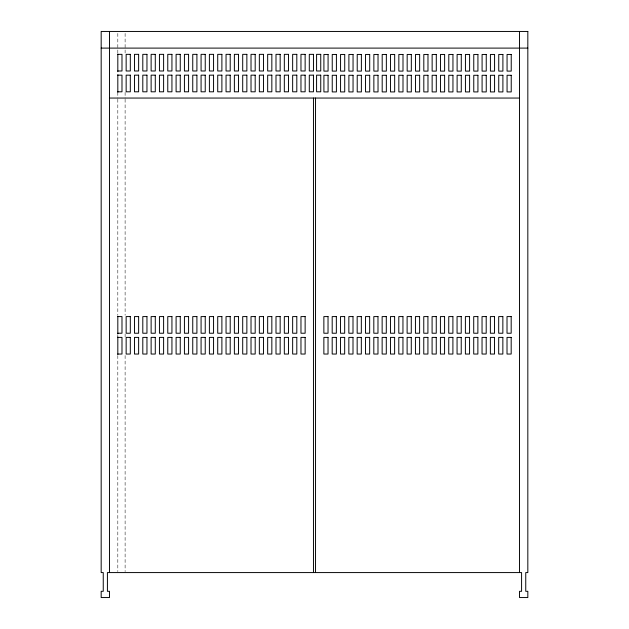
<?xml version="1.0" encoding="UTF-8"?>
<svg xmlns="http://www.w3.org/2000/svg" width="629" height="629" viewBox="0 0 629 629"><rect width="100%" height="100%" fill="white"/><g stroke="black" fill="none" stroke-linecap="round" stroke-linejoin="round"><path stroke-width="0.47" stroke-dasharray="3.15 2.36" d="M125.108 33.416L125.108 53.056M125.108 92.337L125.108 98.234M125.108 99.217L125.108 315.271M125.108 333.928L125.108 336.877M125.108 355.534L125.108 571.596M117.82 33.416L117.82 53.056M117.82 92.337L117.82 98.234M117.82 99.217L117.82 315.271M117.82 334.911L117.82 336.877M117.82 355.534L117.82 571.596"/><path stroke-width="0.94" d="M101.175 48.103L527.825 48.103M117.82 54.346L121.987 54.346L121.987 70.991L117.82 70.991M117.82 75.158L121.987 75.158L121.987 91.803L117.82 91.803M109.493 98.053L519.507 98.053M117.82 316.584L121.987 316.584L121.987 333.228L117.82 333.228M117.82 337.396L121.987 337.396L121.987 354.041L117.82 354.041M519.507 31.45L519.507 572.579M315.538 98.053L315.538 572.579M313.462 98.053L313.462 572.579M117.82 54.039L117.82 71.714M117.82 74.662L117.82 92.337M117.82 316.253L117.82 333.928M117.82 336.877L117.82 354.552M109.493 31.45L109.493 572.579M527.825 31.45L101.175 31.45L101.175 572.579L103.25 572.579L103.25 591.307L101.175 591.307L101.175 597.55L109.493 597.55L109.493 591.307L107.417 591.307L107.417 572.579L521.583 572.579L521.583 591.307L519.507 591.307L519.507 597.55L527.825 597.55L527.825 591.307L525.75 591.307L525.75 572.579L527.825 572.579L527.825 31.45M130.313 54.346L126.146 54.346L126.146 70.991L130.313 70.991L130.313 54.346M138.632 54.346L134.472 54.346L134.472 70.991L138.632 70.991L138.632 54.346M146.958 54.346L142.799 54.346L142.799 70.991L146.958 70.991L146.958 54.346M155.284 54.346L151.125 54.346L151.125 70.991L155.284 70.991L155.284 54.346M163.611 54.346L159.444 54.346L159.444 70.991L163.611 70.991L163.611 54.346M171.937 54.346L167.77 54.346L167.77 70.991L171.937 70.991L171.937 54.346M180.256 54.346L176.096 54.346L176.096 70.991L180.256 70.991L180.256 54.346M188.582 54.346L184.423 54.346L184.423 70.991L188.582 70.991L188.582 54.346M196.908 54.346L192.749 54.346L192.749 70.991L196.908 70.991L196.908 54.346M205.235 54.346L201.076 54.346L201.076 70.991L205.235 70.991L205.235 54.346M213.561 54.346L209.394 54.346L209.394 70.991L213.561 70.991L213.561 54.346M221.888 54.346L217.72 54.346L217.72 70.991L221.888 70.991L221.888 54.346M230.206 54.346L226.047 54.346L226.047 70.991L230.206 70.991L230.206 54.346M238.533 54.346L234.373 54.346L234.373 70.991L238.533 70.991L238.533 54.346M246.859 54.346L242.7 54.346L242.7 70.991L246.859 70.991L246.859 54.346M255.185 54.346L251.018 54.346L251.018 70.991L255.185 70.991L255.185 54.346M263.512 54.346L259.345 54.346L259.345 70.991L263.512 70.991L263.512 54.346M271.838 54.346L267.671 54.346L267.671 70.991L271.838 70.991L271.838 54.346M280.157 54.346L275.997 54.346L275.997 70.991L280.157 70.991L280.157 54.346M288.483 54.346L284.324 54.346L284.324 70.991L288.483 70.991L288.483 54.346M296.809 54.346L292.65 54.346L292.65 70.991L296.809 70.991L296.809 54.346M305.136 54.346L300.969 54.346L300.969 70.991L305.136 70.991L305.136 54.346M313.462 54.346L309.295 54.346L309.295 70.991L313.462 70.991L313.462 54.346M320.743 54.346L316.584 54.346L316.584 70.991L320.743 70.991L320.743 54.346M328.079 54.456L323.911 54.456L323.911 71.108L328.079 71.108L328.079 54.456M336.405 54.456L332.238 54.456L332.238 71.108L336.405 71.108L336.405 54.456M344.723 54.456L340.564 54.456L340.564 71.108L344.723 71.108L344.723 54.456M353.05 54.456L348.891 54.456L348.891 71.108L353.05 71.108L353.05 54.456M361.376 54.456L357.217 54.456L357.217 71.108L361.376 71.108L361.376 54.456M369.703 54.456L365.535 54.456L365.535 71.108L369.703 71.108L369.703 54.456M378.029 54.456L373.862 54.456L373.862 71.108L378.029 71.108L378.029 54.456M386.348 54.456L382.188 54.456L382.188 71.108L386.348 71.108L386.348 54.456M394.674 54.456L390.515 54.456L390.515 71.108L394.674 71.108L394.674 54.456M403 54.456L398.841 54.456L398.841 71.108L403 71.108L403 54.456M411.327 54.456L407.167 54.456L407.167 71.108L411.327 71.108L411.327 54.456M419.653 54.456L415.486 54.456L415.486 71.108L419.653 71.108L419.653 54.456M427.979 54.456L423.812 54.456L423.812 71.108L427.979 71.108L427.979 54.456M436.298 54.456L432.139 54.456L432.139 71.108L436.298 71.108L436.298 54.456M444.624 54.456L440.465 54.456L440.465 71.108L444.624 71.108L444.624 54.456M452.951 54.456L448.791 54.456L448.791 71.108L452.951 71.108L452.951 54.456M461.277 54.456L457.11 54.456L457.11 71.108L461.277 71.108L461.277 54.456M469.604 54.456L465.436 54.456L465.436 71.108L469.604 71.108L469.604 54.456M477.93 54.456L473.763 54.456L473.763 71.108L477.93 71.108L477.93 54.456M486.248 54.456L482.089 54.456L482.089 71.108L486.248 71.108L486.248 54.456M494.575 54.456L490.416 54.456L490.416 71.108L494.575 71.108L494.575 54.456M502.901 54.456L498.742 54.456L498.742 71.108L502.901 71.108L502.901 54.456M511.228 54.456L507.06 54.456L507.06 71.108L511.228 71.108L511.228 54.456M130.313 75.158L126.146 75.158L126.146 91.803L130.313 91.803L130.313 75.158M138.632 75.158L134.472 75.158L134.472 91.803L138.632 91.803L138.632 75.158M146.958 75.158L142.799 75.158L142.799 91.803L146.958 91.803L146.958 75.158M155.284 75.158L151.125 75.158L151.125 91.803L155.284 91.803L155.284 75.158M163.611 75.158L159.444 75.158L159.444 91.803L163.611 91.803L163.611 75.158M171.937 75.158L167.77 75.158L167.77 91.803L171.937 91.803L171.937 75.158M180.256 75.158L176.096 75.158L176.096 91.803L180.256 91.803L180.256 75.158M188.582 75.158L184.423 75.158L184.423 91.803L188.582 91.803L188.582 75.158M196.908 75.158L192.749 75.158L192.749 91.803L196.908 91.803L196.908 75.158M205.235 75.158L201.076 75.158L201.076 91.803L205.235 91.803L205.235 75.158M213.561 75.158L209.394 75.158L209.394 91.803L213.561 91.803L213.561 75.158M221.888 75.158L217.72 75.158L217.72 91.803L221.888 91.803L221.888 75.158M230.206 75.158L226.047 75.158L226.047 91.803L230.206 91.803L230.206 75.158M238.533 75.158L234.373 75.158L234.373 91.803L238.533 91.803L238.533 75.158M246.859 75.158L242.7 75.158L242.7 91.803L246.859 91.803L246.859 75.158M255.185 75.158L251.018 75.158L251.018 91.803L255.185 91.803L255.185 75.158M263.512 75.158L259.345 75.158L259.345 91.803L263.512 91.803L263.512 75.158M271.838 75.158L267.671 75.158L267.671 91.803L271.838 91.803L271.838 75.158M280.157 75.158L275.997 75.158L275.997 91.803L280.157 91.803L280.157 75.158M288.483 75.158L284.324 75.158L284.324 91.803L288.483 91.803L288.483 75.158M296.809 75.158L292.65 75.158L292.65 91.803L296.809 91.803L296.809 75.158M305.136 75.158L300.969 75.158L300.969 91.803L305.136 91.803L305.136 75.158M313.462 75.158L309.295 75.158L309.295 91.803L313.462 91.803L313.462 75.158M320.743 75.158L316.584 75.158L316.584 91.803L320.743 91.803L320.743 75.158M328.079 75.276L323.911 75.276L323.911 91.92L328.079 91.92L328.079 75.276M336.405 75.276L332.238 75.276L332.238 91.92L336.405 91.92L336.405 75.276M344.723 75.276L340.564 75.276L340.564 91.92L344.723 91.92L344.723 75.276M353.05 75.276L348.891 75.276L348.891 91.92L353.05 91.92L353.05 75.276M361.376 75.276L357.217 75.276L357.217 91.92L361.376 91.92L361.376 75.276M369.703 75.276L365.535 75.276L365.535 91.92L369.703 91.92L369.703 75.276M378.029 75.276L373.862 75.276L373.862 91.92L378.029 91.92L378.029 75.276M386.348 75.276L382.188 75.276L382.188 91.92L386.348 91.92L386.348 75.276M394.674 75.276L390.515 75.276L390.515 91.92L394.674 91.92L394.674 75.276M403 75.276L398.841 75.276L398.841 91.92L403 91.92L403 75.276M411.327 75.276L407.167 75.276L407.167 91.92L411.327 91.92L411.327 75.276M419.653 75.276L415.486 75.276L415.486 91.92L419.653 91.92L419.653 75.276M427.979 75.276L423.812 75.276L423.812 91.92L427.979 91.92L427.979 75.276M436.298 75.276L432.139 75.276L432.139 91.92L436.298 91.92L436.298 75.276M444.624 75.276L440.465 75.276L440.465 91.92L444.624 91.92L444.624 75.276M452.951 75.276L448.791 75.276L448.791 91.92L452.951 91.92L452.951 75.276M461.277 75.276L457.11 75.276L457.11 91.92L461.277 91.92L461.277 75.276M469.604 75.276L465.436 75.276L465.436 91.92L469.604 91.92L469.604 75.276M477.93 75.276L473.763 75.276L473.763 91.92L477.93 91.92L477.93 75.276M486.248 75.276L482.089 75.276L482.089 91.92L486.248 91.92L486.248 75.276M494.575 75.276L490.416 75.276L490.416 91.92L494.575 91.92L494.575 75.276M502.901 75.276L498.742 75.276L498.742 91.92L502.901 91.92L502.901 75.276M511.228 75.276L507.06 75.276L507.06 91.92L511.228 91.92L511.228 75.276M130.313 316.584L126.146 316.584L126.146 333.228L130.313 333.228L130.313 316.584M138.632 316.584L134.472 316.584L134.472 333.228L138.632 333.228L138.632 316.584M146.958 316.584L142.799 316.584L142.799 333.228L146.958 333.228L146.958 316.584M155.284 316.584L151.125 316.584L151.125 333.228L155.284 333.228L155.284 316.584M163.611 316.584L159.444 316.584L159.444 333.228L163.611 333.228L163.611 316.584M171.937 316.584L167.77 316.584L167.77 333.228L171.937 333.228L171.937 316.584M180.256 316.584L176.096 316.584L176.096 333.228L180.256 333.228L180.256 316.584M188.582 316.584L184.423 316.584L184.423 333.228L188.582 333.228L188.582 316.584M196.908 316.584L192.749 316.584L192.749 333.228L196.908 333.228L196.908 316.584M205.235 316.584L201.076 316.584L201.076 333.228L205.235 333.228L205.235 316.584M213.561 316.584L209.394 316.584L209.394 333.228L213.561 333.228L213.561 316.584M221.888 316.584L217.72 316.584L217.72 333.228L221.888 333.228L221.888 316.584M230.206 316.584L226.047 316.584L226.047 333.228L230.206 333.228L230.206 316.584M238.533 316.584L234.373 316.584L234.373 333.228L238.533 333.228L238.533 316.584M246.859 316.584L242.7 316.584L242.7 333.228L246.859 333.228L246.859 316.584M255.185 316.584L251.018 316.584L251.018 333.228L255.185 333.228L255.185 316.584M263.512 316.584L259.345 316.584L259.345 333.228L263.512 333.228L263.512 316.584M271.838 316.584L267.671 316.584L267.671 333.228L271.838 333.228L271.838 316.584M280.157 316.584L275.997 316.584L275.997 333.228L280.157 333.228L280.157 316.584M288.483 316.584L284.324 316.584L284.324 333.228L288.483 333.228L288.483 316.584M296.809 316.584L292.65 316.584L292.65 333.228L296.809 333.228L296.809 316.584M305.136 316.584L300.969 316.584L300.969 333.228L305.136 333.228L305.136 316.584M328.031 316.584L323.864 316.584L323.864 333.228L328.031 333.228L328.031 316.584M336.35 316.584L332.191 316.584L332.191 333.228L336.35 333.228L336.35 316.584M344.676 316.584L340.517 316.584L340.517 333.228L344.676 333.228L344.676 316.584M353.003 316.584L348.843 316.584L348.843 333.228L353.003 333.228L353.003 316.584M361.329 316.584L357.162 316.584L357.162 333.228L361.329 333.228L361.329 316.584M369.655 316.584L365.488 316.584L365.488 333.228L369.655 333.228L369.655 316.584M377.982 316.584L373.815 316.584L373.815 333.228L377.982 333.228L377.982 316.584M386.3 316.584L382.141 316.584L382.141 333.228L386.3 333.228L386.3 316.584M394.627 316.584L390.467 316.584L390.467 333.228L394.627 333.228L394.627 316.584M402.953 316.584L398.794 316.584L398.794 333.228L402.953 333.228L402.953 316.584M411.28 316.584L407.112 316.584L407.112 333.228L411.28 333.228L411.28 316.584M419.606 316.584L415.439 316.584L415.439 333.228L419.606 333.228L419.606 316.584M427.924 316.584L423.765 316.584L423.765 333.228L427.924 333.228L427.924 316.584M436.251 316.584L432.092 316.584L432.092 333.228L436.251 333.228L436.251 316.584M444.577 316.584L440.418 316.584L440.418 333.228L444.577 333.228L444.577 316.584M452.904 316.584L448.744 316.584L448.744 333.228L452.904 333.228L452.904 316.584M461.23 316.584L457.063 316.584L457.063 333.228L461.23 333.228L461.23 316.584M469.556 316.584L465.389 316.584L465.389 333.228L469.556 333.228L469.556 316.584M477.875 316.584L473.716 316.584L473.716 333.228L477.875 333.228L477.875 316.584M486.201 316.584L482.042 316.584L482.042 333.228L486.201 333.228L486.201 316.584M494.528 316.584L490.368 316.584L490.368 333.228L494.528 333.228L494.528 316.584M502.854 316.584L498.687 316.584L498.687 333.228L502.854 333.228L502.854 316.584M511.18 316.584L507.013 316.584L507.013 333.228L511.18 333.228L511.18 316.584M130.313 337.396L126.146 337.396L126.146 354.041L130.313 354.041L130.313 337.396M138.632 337.396L134.472 337.396L134.472 354.041L138.632 354.041L138.632 337.396M146.958 337.396L142.799 337.396L142.799 354.041L146.958 354.041L146.958 337.396M155.284 337.396L151.125 337.396L151.125 354.041L155.284 354.041L155.284 337.396M163.611 337.396L159.444 337.396L159.444 354.041L163.611 354.041L163.611 337.396M171.937 337.396L167.77 337.396L167.77 354.041L171.937 354.041L171.937 337.396M180.256 337.396L176.096 337.396L176.096 354.041L180.256 354.041L180.256 337.396M188.582 337.396L184.423 337.396L184.423 354.041L188.582 354.041L188.582 337.396M196.908 337.396L192.749 337.396L192.749 354.041L196.908 354.041L196.908 337.396M205.235 337.396L201.076 337.396L201.076 354.041L205.235 354.041L205.235 337.396M213.561 337.396L209.394 337.396L209.394 354.041L213.561 354.041L213.561 337.396M221.888 337.396L217.72 337.396L217.72 354.041L221.888 354.041L221.888 337.396M230.206 337.396L226.047 337.396L226.047 354.041L230.206 354.041L230.206 337.396M238.533 337.396L234.373 337.396L234.373 354.041L238.533 354.041L238.533 337.396M246.859 337.396L242.7 337.396L242.7 354.041L246.859 354.041L246.859 337.396M255.185 337.396L251.018 337.396L251.018 354.041L255.185 354.041L255.185 337.396M263.512 337.396L259.345 337.396L259.345 354.041L263.512 354.041L263.512 337.396M271.838 337.396L267.671 337.396L267.671 354.041L271.838 354.041L271.838 337.396M280.157 337.396L275.997 337.396L275.997 354.041L280.157 354.041L280.157 337.396M288.483 337.396L284.324 337.396L284.324 354.041L288.483 354.041L288.483 337.396M296.809 337.396L292.65 337.396L292.65 354.041L296.809 354.041L296.809 337.396M305.136 337.396L300.969 337.396L300.969 354.041L305.136 354.041L305.136 337.396M328.031 337.396L323.864 337.396L323.864 354.041L328.031 354.041L328.031 337.396M336.35 337.396L332.191 337.396L332.191 354.041L336.35 354.041L336.35 337.396M344.676 337.396L340.517 337.396L340.517 354.041L344.676 354.041L344.676 337.396M353.003 337.396L348.843 337.396L348.843 354.041L353.003 354.041L353.003 337.396M361.329 337.396L357.162 337.396L357.162 354.041L361.329 354.041L361.329 337.396M369.655 337.396L365.488 337.396L365.488 354.041L369.655 354.041L369.655 337.396M377.982 337.396L373.815 337.396L373.815 354.041L377.982 354.041L377.982 337.396M386.3 337.396L382.141 337.396L382.141 354.041L386.3 354.041L386.3 337.396M394.627 337.396L390.467 337.396L390.467 354.041L394.627 354.041L394.627 337.396M402.953 337.396L398.794 337.396L398.794 354.041L402.953 354.041L402.953 337.396M411.28 337.396L407.112 337.396L407.112 354.041L411.28 354.041L411.28 337.396M419.606 337.396L415.439 337.396L415.439 354.041L419.606 354.041L419.606 337.396M427.924 337.396L423.765 337.396L423.765 354.041L427.924 354.041L427.924 337.396M436.251 337.396L432.092 337.396L432.092 354.041L436.251 354.041L436.251 337.396M444.577 337.396L440.418 337.396L440.418 354.041L444.577 354.041L444.577 337.396M452.904 337.396L448.744 337.396L448.744 354.041L452.904 354.041L452.904 337.396M461.23 337.396L457.063 337.396L457.063 354.041L461.23 354.041L461.23 337.396M469.556 337.396L465.389 337.396L465.389 354.041L469.556 354.041L469.556 337.396M477.875 337.396L473.716 337.396L473.716 354.041L477.875 354.041L477.875 337.396M486.201 337.396L482.042 337.396L482.042 354.041L486.201 354.041L486.201 337.396M494.528 337.396L490.368 337.396L490.368 354.041L494.528 354.041L494.528 337.396M502.854 337.396L498.687 337.396L498.687 354.041L502.854 354.041L502.854 337.396M511.18 337.396L507.013 337.396L507.013 354.041L511.18 354.041L511.18 337.396"/></g></svg>
